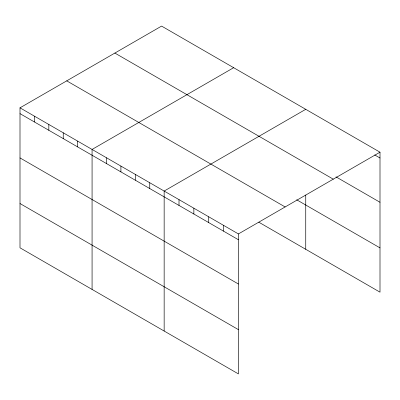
<?xml version="1.0" encoding="UTF-8"?>
<svg xmlns="http://www.w3.org/2000/svg" width="400" height="400" viewBox="0 0 400 400"><rect width="100%" height="100%" fill="white"/><g stroke="black" fill="none" stroke-linecap="round" stroke-linejoin="round"><path stroke-width="0.6" d="M20 107.83L238.415 233.93L238.415 373.91L20 247.81L20 107.83L161.585 26.09L380 152.19L380 292.17L258.755 222.17M233.66 67.7L92.075 149.445L92.075 289.425M305.74 109.315L164.155 191.06L164.155 331.035M238.415 233.93L380 152.19M374.695 154.935L380 157.995M335.975 176.855L380 202.275M114.86 53.065L333.275 179.165M296.66 199.775L380 247.89M66.725 80.855L285.14 206.955M20 113.64L238.415 239.74M20 157.915L238.415 284.015M20 203.535L238.415 329.635M305.74 195.02L305.74 249.295M223.565 225.355L223.565 231.165M208.71 216.785L208.71 222.59M193.86 208.21L193.86 214.015M179.005 199.635L179.005 205.44M149.74 182.735L149.74 188.54M135.325 174.415L135.325 180.22M120.91 166.09L120.91 171.895M106.495 157.765L106.495 163.575M77.66 141.12L77.66 146.93M63.245 132.8L63.245 138.605M48.83 124.475L48.83 130.285M34.415 116.155L34.415 121.96"/></g></svg>
